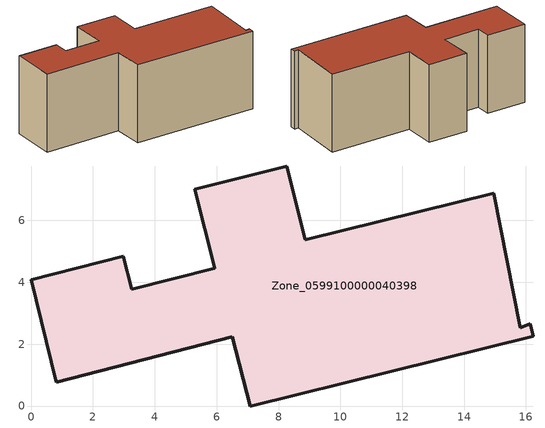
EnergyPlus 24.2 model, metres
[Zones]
Zone_0599100000040398
 floor ground (C_G): 8.26,7.76 8.86,5.38 14.96,6.88 15.82,2.52 16.14,2.66 16.24,2.26 7.09,0 6.51,2.24 0.81,0.77 0,4.08 2.98,4.84 3.25,3.77 5.94,4.45 5.29,7.01 z0
 wall outside (C_F): 8.86,5.38 8.26,7.76 5.29,7.01 5.94,4.45 3.25,3.77 2.98,4.84 0,4.08 0.81,0.77 6.51,2.24 7.09,0 16.24,2.26 16.14,2.66 15.82,2.52 14.96,6.88 8.86,5.38 z0:5.88
 roof outside (C_R): 16.24,2.26 16.14,2.66 15.82,2.52 14.96,6.88 8.86,5.38 8.26,7.76 5.29,7.01 5.94,4.45 3.25,3.77 2.98,4.84 0,4.08 0.81,0.77 6.51,2.24 7.09,0 z5.88
[BUILDING]
Pand.0599100000040398: North Axis=0; Terrain=City; Loads Convergence Tolerance Value=0.04; Temperature Convergence Tolerance Value=0.4; Solar Distribution=FullExterior; Maximum Number of Warmup Days=25; Minimum Number of Warmup Days=1
[Site:Location]
Rotterdam.The.Hague.AP_ZH_NLD Design_Conditions: Latitude=51.96; Longitude=4.45; Time Zone=1; Elevation=-4.5
[SITE:GROUNDTEMPERATURE:BUILDINGSURFACE]
18, 18, 18, 18, 18, 18, 18, 18, 18, 18, 18, 18
[MATERIAL] Thermal Absorptance=0.9; Solar Absorptance=0.7; Visible Absorptance=0.7
Name | Roughness | Thickness | Conductivity | Density | Specific Heat
G.TI.1965-1974 | MediumSmooth | 0.15 | 0.882353 | 540 | 1210
F.TI.1965-1974 | Rough | 0.3 | 0.697674 | 1920 | 840
R.TI.1965-1974 | MediumRough | 0.2 | 0.232558 | 1500 | 1000
[CONSTRUCTION]
C_G: G.TI.1965-1974
C_F: F.TI.1965-1974
C_R: R.TI.1965-1974
[ZONE]
Zone_0599100000040398: Type=1; Multiplier=1; Ceiling Height=Autocalculate; Volume=Autocalculate; Floor Area=autocalculate; Part of Total Floor Area=Yes
[ZONEINFILTRATION:DESIGNFLOWRATE]
Infil_Zone_0599100000040398: Zone or ZoneList or Space or SpaceList=Zone_0599100000040398; Schedule=AlwaysOn; Design Flow Rate Calculation Method=Flow/Area; Flow Rate per Floor Area=0.003; Constant Term Coefficient=1; Temperature Term Coefficient=0; Velocity Term Coefficient=0; Velocity Squared Term Coefficient=0
[HVACTEMPLATE:ZONE:IDEALLOADSAIRSYSTEM]
Zone_0599100000040398: Maximum Heating Supply Air Temperature=50; Minimum Cooling Supply Air Temperature=13; Maximum Heating Supply Air Humidity Ratio=0.0156; Minimum Cooling Supply Air Humidity Ratio=0.0077; Heating Limit=NoLimit; Cooling Limit=NoLimit; Dehumidification Control Type=ConstantSensibleHeatRatio; Cooling Sensible Heat Ratio=0.7; Dehumidification Setpoint=60; Humidification Control Type=None; Humidification Setpoint=30; Outdoor Air Method=None; Outdoor Air Flow Rate per Person=0.00944; Outdoor Air Flow Rate per Zone Floor Area=0; Outdoor Air Flow Rate per Zone=0; Demand Controlled Ventilation Type=None; Outdoor Air Economizer Type=NoEconomizer; Heat Recovery Type=None; Sensible Heat Recovery Effectiveness=0.7; Latent Heat Recovery Effectiveness=0.65
[ZONECONTROL:THERMOSTAT]
ThermostatControl_Zone_0599100000040398: Zone or ZoneList=Zone_0599100000040398; Control Type Schedule=DualSetpointControlType; Control 1=Thermostat_Zone_0599100000040398; Temperature Difference Between Cutout And Setpoint=0
[THERMOSTATSETPOINT:DUALSETPOINT]
Thermostat_Zone_0599100000040398: Heating Setpoint Temperature Schedule=HeatingSetpoint_Zone_0599100000040398; Cooling Setpoint Temperature Schedule=CoolingSetpoint_Zone_0599100000040398
[SCHEDULE:COMPACT]
HeatingSetpoint_Zone_0599100000040398: Through: 12/31, For: AllDays, Until: 24:00, 21
CoolingSetpoint_Zone_0599100000040398: Through: 12/31, For: AllDays, Until: 24:00, 24
DualSetpointControlType: Through: 12/31, For: AllDays, Until: 24:00, 4
AlwaysOn: Through: 12/31, For: AllDays, Until: 24:00, 1
